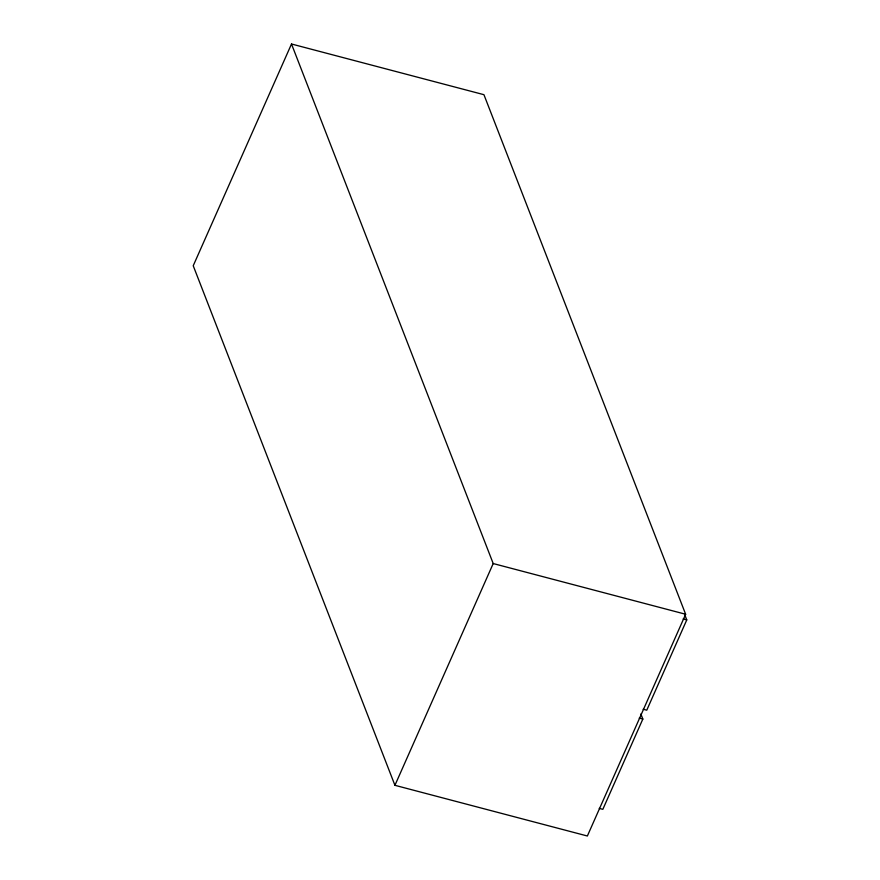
<?xml version="1.0" encoding="UTF-8"?>
<svg xmlns="http://www.w3.org/2000/svg" width="880" height="880" viewBox="0 0 880 880"><rect width="100%" height="100%" fill="white"/><g stroke="black" fill="none" stroke-linecap="round" stroke-linejoin="round"><path stroke-width="1.32" d="M291.5 44L193.226 265.749L394.933 785.312L587.367 836L685.641 614.251L483.934 94.688L291.5 44L493.207 563.552L394.933 785.312M640.86 713.966L642.84 719.048L602.833 809.325L599.225 808.379M684.794 614.812L686.774 619.905L646.767 710.182L643.159 709.236M493.207 563.552L685.641 614.251M683.166 618.948L686.774 619.905M639.232 718.102L642.84 719.048"/></g></svg>
